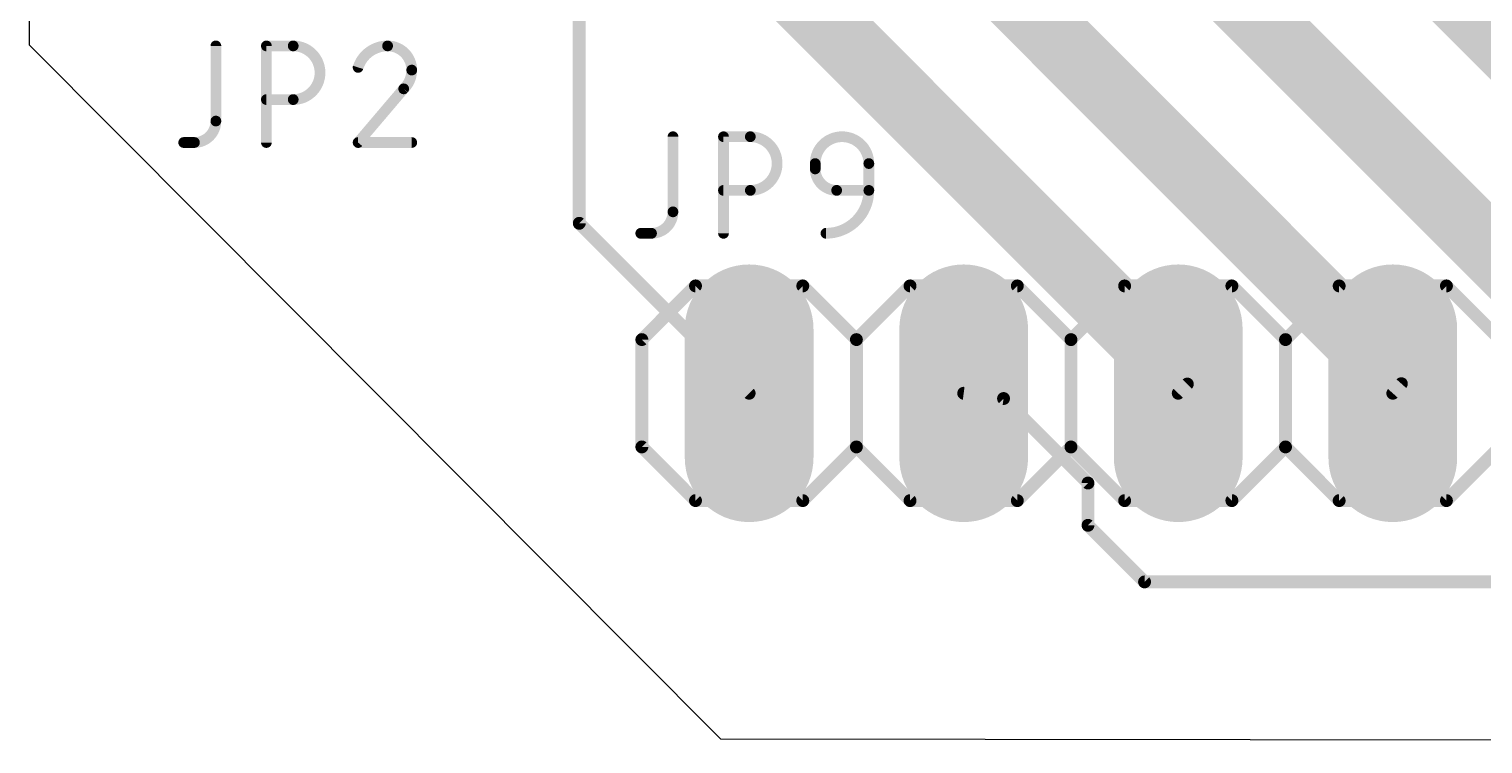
# Model space of a CAD drawing. Extents: x 35 to 96.4, y 45.4 to 90.1.
# Drawn here: x 41.46 to 58.68, y 45.41 to 53.87 of the extents above; entities that cross this region are included whole.
import ezdxf

# ---------------------------------------------------------------- set-up
doc = ezdxf.new("R2010")
doc.units = 0
for name, color, linetype in [('1', 12, 'CONTINUOUS'), ('16', 132, 'CONTINUOUS'), ('17', 110, 'CONTINUOUS'), ('20', 31, 'CONTINUOUS'), ('21', 253, 'CONTINUOUS'), ('25', 253, 'CONTINUOUS'), ('51', 253, 'CONTINUOUS')]:
    doc.layers.add(name, color=color, linetype=linetype)

# ---------------------------------------------------------------- blocks, each defined once
blk = doc.blocks.new('RECT')
blk.add_solid([(-0.5, -0.5), (0.5, -0.5), (-0.5, 0.5), (0.5, 0.5)])
blk = doc.blocks.new('LONGP100')
at = {"const_width": 1}
blk.add_lwpolyline([(-0.5, 0), (0.5, 0)], dxfattribs=at)
at = {"const_width": 0.5}
for points in [[(-0.5, 0.25, 1), (-0.5, -0.25)], [(0.5, -0.25, 1), (0.5, 0.25)]]:
    blk.add_lwpolyline(points, format="xyb", dxfattribs=at)

msp = doc.modelspace()

# ---------------------------------------------------------------- linework, layer by layer
at = {"layer": '1'}
for points, const_width in [([(60.2861, 49.7338), (54.7788, 55.2411)], 0.8128), ([(62.8402, 49.7757), (57.3188, 55.2971)], 0.8128), ([(55.1758, 49.6713), (49.6988, 55.1482)], 0.8128), ([(57.7098, 49.6757), (52.2388, 55.1466)], 0.8128), ([(55.1758, 49.6713), (55.0683, 49.5623)], 0.1524), ([(57.7098, 49.6757), (57.6083, 49.5623)], 0.1524), ([(53, 49.5), (52.5283, 49.5623)], 0.1524), ([(54, 48.5), (53, 49.5)], 0.1524), ([(54, 48), (54, 48.5)], 0.1524), ([(54, 48), (54.6697, 47.3303)], 0.1524), ([(54.6697, 47.3303), (63.1402, 47.3303)], 0.1524)]:
    msp.add_lwpolyline(points, dxfattribs=dict(at, const_width=const_width))
for points, const_width in [([(55.0321, 49.5276, 1), (55.3195, 49.815)], 0.4064), ([(57.5661, 49.532, 1), (57.8535, 49.8194)], 0.4064), ([(55.2029, 49.6445, 1), (55.1487, 49.698)], 0.0762), ([(57.7382, 49.6503, 1), (57.6814, 49.7011)], 0.0762), ([(52.5333, 49.6001, 1), (52.5234, 49.5246)], 0.0762), ([(53.0269, 49.5269, 1), (52.9731, 49.4731)], 0.0762), ([(52.995, 49.4622, 1), (53.005, 49.5378)], 0.0762), ([(55.0412, 49.5891, 1), (55.0955, 49.5356)], 0.0762), ([(57.58, 49.5877, 1), (57.6367, 49.5369)], 0.0762), ([(54.0381, 48.5, 1), (53.9619, 48.5)], 0.0762), ([(53.9731, 48.4731, 1), (54.0269, 48.5269)], 0.0762), ([(53.9619, 48, 1), (54.0381, 48)], 0.0762), ([(54.0269, 48.0269, 1), (53.9731, 47.9731)], 0.0762), ([(54.6697, 47.3684, 1), (54.6697, 47.2922)], 0.0762), ([(54.6428, 47.3033, 1), (54.6967, 47.3572)], 0.0762)]:
    msp.add_lwpolyline(points, format="xyb", dxfattribs=dict(at, const_width=const_width))
at = {"layer": '16', "const_width": 0.1524}
for points in [[(47.9773, 56.6335), (47.9773, 51.5734)], [(47.9773, 51.5734), (49.9883, 49.5623)]]:
    msp.add_lwpolyline(points, dxfattribs=at)
at = {"layer": '16', "const_width": 0.0762}
for points in [[(48.0043, 51.6003, 1), (47.9504, 51.5464)], [(47.9392, 51.5734, 1), (48.0154, 51.5734)], [(49.9614, 49.5354, 1), (50.0153, 49.5893)]]:
    msp.add_lwpolyline(points, format="xyb", dxfattribs=at)
at = {"layer": '20'}
for p, q in [((41.5284, 85.7483), (41.4639, 53.6857)), ((41.4639, 53.6857), (49.6496, 45.4757)), ((49.6496, 45.4757), (91.884, 45.4138))]:
    msp.add_line(p, q, dxfattribs=at)
at = {"layer": '21', "const_width": 0.1524}
for points in [[(49.3533, 50.8323), (48.7183, 50.1973)], [(49.3533, 50.8323), (50.6233, 50.8323)], [(50.6233, 50.8323), (51.2583, 50.1973)], [(51.2583, 50.1973), (51.8933, 50.8323)], [(51.8933, 50.8323), (53.1633, 50.8323)], [(53.1633, 50.8323), (53.7983, 50.1973)], [(53.7983, 50.1973), (54.4333, 50.8323)], [(54.4333, 50.8323), (55.7033, 50.8323)], [(55.7033, 50.8323), (56.3383, 50.1973)], [(56.9733, 50.8323), (56.3383, 50.1973)], [(56.9733, 50.8323), (58.2433, 50.8323)], [(58.2433, 50.8323), (58.8783, 50.1973)], [(48.7183, 50.1973), (48.7183, 48.9273)], [(51.2583, 50.1973), (51.2583, 48.9273)], [(53.7983, 50.1973), (53.7983, 48.9273)], [(56.3383, 50.1973), (56.3383, 48.9273)], [(48.7183, 48.9273), (49.3533, 48.2923)], [(51.2583, 48.9273), (50.6233, 48.2923)], [(51.8933, 48.2923), (51.2583, 48.9273)], [(53.7983, 48.9273), (53.1633, 48.2923)], [(54.4333, 48.2923), (53.7983, 48.9273)], [(56.3383, 48.9273), (55.7033, 48.2923)], [(56.3383, 48.9273), (56.9733, 48.2923)], [(58.8783, 48.9273), (58.2433, 48.2923)], [(50.6233, 48.2923), (49.3533, 48.2923)], [(53.1633, 48.2923), (51.8933, 48.2923)], [(55.7033, 48.2923), (54.4333, 48.2923)], [(58.2433, 48.2923), (56.9733, 48.2923)]]:
    msp.add_lwpolyline(points, dxfattribs=at)
at = {"layer": '21', "const_width": 0.0762}
for points in [[(49.3533, 50.8704, 1), (49.3533, 50.7942)], [(49.3803, 50.8054, 1), (49.3264, 50.8593)], [(50.6503, 50.8593, 1), (50.5964, 50.8054)], [(50.6233, 50.7942, 1), (50.6233, 50.8704)], [(51.8933, 50.8704, 1), (51.8933, 50.7942)], [(51.9203, 50.8054, 1), (51.8664, 50.8593)], [(53.1903, 50.8593, 1), (53.1364, 50.8054)], [(53.1633, 50.7942, 1), (53.1633, 50.8704)], [(54.4333, 50.8704, 1), (54.4333, 50.7942)], [(54.4603, 50.8054, 1), (54.4064, 50.8593)], [(55.7303, 50.8593, 1), (55.6764, 50.8054)], [(55.7033, 50.7942, 1), (55.7033, 50.8704)], [(56.9733, 50.8704, 1), (56.9733, 50.7942)], [(57.0003, 50.8054, 1), (56.9464, 50.8593)], [(58.2703, 50.8593, 1), (58.2164, 50.8054)], [(58.2433, 50.7942, 1), (58.2433, 50.8704)], [(48.7564, 50.1973, 1), (48.6802, 50.1973)], [(48.6914, 50.2243, 1), (48.7453, 50.1704)], [(51.2964, 50.1973, 1), (51.2202, 50.1973)], [(51.2314, 50.2243, 1), (51.2853, 50.1704)], [(51.2314, 50.1704, 1), (51.2853, 50.2243)], [(53.8364, 50.1973, 1), (53.7602, 50.1973)], [(53.7714, 50.2243, 1), (53.8253, 50.1704)], [(53.7714, 50.1704, 1), (53.8253, 50.2243)], [(56.3764, 50.1973, 1), (56.3002, 50.1973)], [(56.3114, 50.2243, 1), (56.3653, 50.1704)], [(56.3114, 50.1704, 1), (56.3653, 50.2243)], [(48.7453, 48.9543, 1), (48.6914, 48.9004)], [(48.6802, 48.9273, 1), (48.7564, 48.9273)], [(51.2853, 48.9543, 1), (51.2314, 48.9004)], [(51.2202, 48.9273, 1), (51.2964, 48.9273)], [(51.2853, 48.9004, 1), (51.2314, 48.9543)], [(53.8253, 48.9543, 1), (53.7714, 48.9004)], [(53.7602, 48.9273, 1), (53.8364, 48.9273)], [(53.8253, 48.9004, 1), (53.7714, 48.9543)], [(56.3653, 48.9543, 1), (56.3114, 48.9004)], [(56.3002, 48.9273, 1), (56.3764, 48.9273)], [(56.3653, 48.9004, 1), (56.3114, 48.9543)], [(49.3533, 48.3304, 1), (49.3533, 48.2542)], [(50.6233, 48.2542, 1), (50.6233, 48.3304)], [(51.8933, 48.3304, 1), (51.8933, 48.2542)], [(53.1633, 48.2542, 1), (53.1633, 48.3304)], [(54.4333, 48.3304, 1), (54.4333, 48.2542)], [(55.7033, 48.2542, 1), (55.7033, 48.3304)], [(56.9733, 48.3304, 1), (56.9733, 48.2542)], [(58.2433, 48.2542, 1), (58.2433, 48.3304)], [(49.3264, 48.2654, 1), (49.3803, 48.3193)], [(50.5964, 48.3193, 1), (50.6503, 48.2654)], [(51.8664, 48.2654, 1), (51.9203, 48.3193)], [(53.1364, 48.3193, 1), (53.1903, 48.2654)], [(54.4064, 48.2654, 1), (54.4603, 48.3193)], [(55.6764, 48.3193, 1), (55.7303, 48.2654)], [(56.9464, 48.2654, 1), (57.0003, 48.3193)], [(58.2164, 48.3193, 1), (58.2703, 48.2654)]]:
    msp.add_lwpolyline(points, format="xyb", dxfattribs=at)
at = {"layer": '25', "const_width": 0.127}
for points in [[(43.6753, 53.6719), (43.6753, 52.7829)], [(44.2733, 52.5289), (44.2733, 53.6719)], [(44.2733, 53.6719), (44.5908, 53.6719)], [(45.8989, 53.1639), (45.3591, 52.5289)], [(44.5908, 53.0369), (44.2733, 53.0369)], [(43.4213, 52.5289), (43.2943, 52.5289)], [(45.3591, 52.5289), (45.9941, 52.5289)], [(49.0866, 52.5976), (49.0866, 51.7086)], [(49.6847, 51.4546), (49.6847, 52.5976)], [(49.6847, 52.5976), (50.0022, 52.5976)], [(50.7705, 52.2166), (50.7705, 52.2801)], [(51.4055, 52.2801), (51.4055, 51.9626)], [(50.0022, 51.9626), (49.6847, 51.9626)], [(51.4055, 51.9626), (51.0245, 51.9626)], [(48.8326, 51.4546), (48.7056, 51.4546)]]:
    msp.add_lwpolyline(points, dxfattribs=at)
at = {"layer": '25'}
for points, const_width in [([(43.707, 53.6719, 1), (43.6435, 53.6719)], 0.0635), ([(44.305, 53.6719, 1), (44.2415, 53.6719)], 0.0635), ([(44.2733, 53.7037, 1), (44.2733, 53.6402)], 0.0635), ([(44.5908, 53.7037, 1), (44.5908, 53.6402)], 0.0635), ([(44.5908, 53.0369, 1), (44.5908, 53.6719)], 0.127), ([(44.5908, 53.6402, 1), (44.5908, 53.7037)], 0.0635), ([(45.7084, 53.6719, 0.3252), (45.3591, 53.4179)], 0.127), ([(45.7084, 53.7037, 1), (45.7084, 53.6402)], 0.0635), ([(45.9941, 53.3862, 0.4142), (45.7084, 53.6719)], 0.127), ([(45.7084, 53.6402, 1), (45.7084, 53.7037)], 0.0635), ([(45.3289, 53.4277, 1), (45.3893, 53.4081)], 0.0635), ([(45.8989, 53.1639, 0.2053), (45.9941, 53.3862)], 0.127), ([(46.0259, 53.3862, 1), (45.9624, 53.3862)], 0.0635), ([(45.9624, 53.3862, 1), (46.0259, 53.3862)], 0.0635), ([(45.877, 53.1869, 1), (45.9208, 53.1409)], 0.0635), ([(45.9231, 53.1433, 1), (45.8747, 53.1845)], 0.0635), ([(44.2733, 53.0687, 1), (44.2733, 53.0052)], 0.0635), ([(44.5908, 53.0687, 1), (44.5908, 53.0052)], 0.0635), ([(44.5908, 53.0052, 1), (44.5908, 53.0687)], 0.0635), ([(43.4213, 52.5289, 0.4142), (43.6753, 52.7829)], 0.127), ([(43.707, 52.7829, 1), (43.6435, 52.7829)], 0.0635), ([(43.6435, 52.7829, 1), (43.707, 52.7829)], 0.0635), ([(43.2943, 52.5607, 1), (43.2943, 52.4972)], 0.0635), ([(43.4213, 52.5607, 1), (43.4213, 52.4972)], 0.0635), ([(43.4213, 52.4972, 1), (43.4213, 52.5607)], 0.0635), ([(44.2415, 52.5289, 1), (44.305, 52.5289)], 0.0635), ([(45.3591, 52.5607, 1), (45.3591, 52.4972)], 0.0635), ([(45.3349, 52.5495, 1), (45.3833, 52.5083)], 0.0635), ([(45.9941, 52.4972, 1), (45.9941, 52.5607)], 0.0635), ([(49.1184, 52.5976, 1), (49.0549, 52.5976)], 0.0635), ([(49.6847, 52.6294, 1), (49.6847, 52.5659)], 0.0635), ([(49.7164, 52.5976, 1), (49.6529, 52.5976)], 0.0635), ([(50.0022, 52.6294, 1), (50.0022, 52.5659)], 0.0635), ([(50.0022, 51.9626, 1), (50.0022, 52.5976)], 0.127), ([(50.0022, 52.5659, 1), (50.0022, 52.6294)], 0.0635), ([(51.4055, 52.2801, 1), (50.7705, 52.2801)], 0.127), ([(50.8023, 52.2801, 1), (50.7388, 52.2801)], 0.0635), ([(51.4373, 52.2801, 1), (51.3738, 52.2801)], 0.0635), ([(50.7388, 52.2801, 1), (50.8023, 52.2801)], 0.0635), ([(50.7705, 52.2166, 0.4142), (51.0245, 51.9626)], 0.127), ([(50.8023, 52.2166, 1), (50.7388, 52.2166)], 0.0635), ([(50.7388, 52.2166, 1), (50.8023, 52.2166)], 0.0635), ([(51.3738, 52.2801, 1), (51.4373, 52.2801)], 0.0635), ([(49.6847, 51.9944, 1), (49.6847, 51.9309)], 0.0635), ([(50.0022, 51.9944, 1), (50.0022, 51.9309)], 0.0635), ([(50.0022, 51.9309, 1), (50.0022, 51.9944)], 0.0635), ([(50.8975, 51.4546, 0.4142), (51.4055, 51.9626)], 0.127), ([(51.0245, 51.9944, 1), (51.0245, 51.9309)], 0.0635), ([(51.0245, 51.9309, 1), (51.0245, 51.9944)], 0.0635), ([(51.4373, 51.9626, 1), (51.3738, 51.9626)], 0.0635), ([(51.3738, 51.9626, 1), (51.4373, 51.9626)], 0.0635), ([(51.4055, 51.9309, 1), (51.4055, 51.9944)], 0.0635), ([(48.8326, 51.4546, 0.4142), (49.0866, 51.7086)], 0.127), ([(49.1184, 51.7086, 1), (49.0549, 51.7086)], 0.0635), ([(49.0549, 51.7086, 1), (49.1184, 51.7086)], 0.0635), ([(48.7056, 51.4864, 1), (48.7056, 51.4229)], 0.0635), ([(48.8326, 51.4864, 1), (48.8326, 51.4229)], 0.0635), ([(48.8326, 51.4229, 1), (48.8326, 51.4864)], 0.0635), ([(49.6529, 51.4546, 1), (49.7164, 51.4546)], 0.0635), ([(50.8975, 51.4864, 1), (50.8975, 51.4229)], 0.0635)]:
    msp.add_lwpolyline(points, format="xyb", dxfattribs=dict(at, const_width=const_width))

# ---------------------------------------------------------------- block references
at = {"layer": '17', "xscale": 1.524, "yscale": 1.524, "rotation": 90}
for p in [(49.9883, 49.5623), (49.9883, 49.5623), (52.5283, 49.5623), (52.5283, 49.5623), (55.0683, 49.5623), (55.0683, 49.5623), (57.6083, 49.5623), (57.6083, 49.5623)]:
    msp.add_blockref('LONGP100', p, dxfattribs=at)
at = {"layer": '51', "xscale": 0.508, "yscale": 0.508}
for p in [(49.9883, 49.5623), (52.5283, 49.5623), (55.0683, 49.5623), (57.6083, 49.5623)]:
    msp.add_blockref('RECT', p, dxfattribs=at)

doc.saveas('drawing.dxf')
